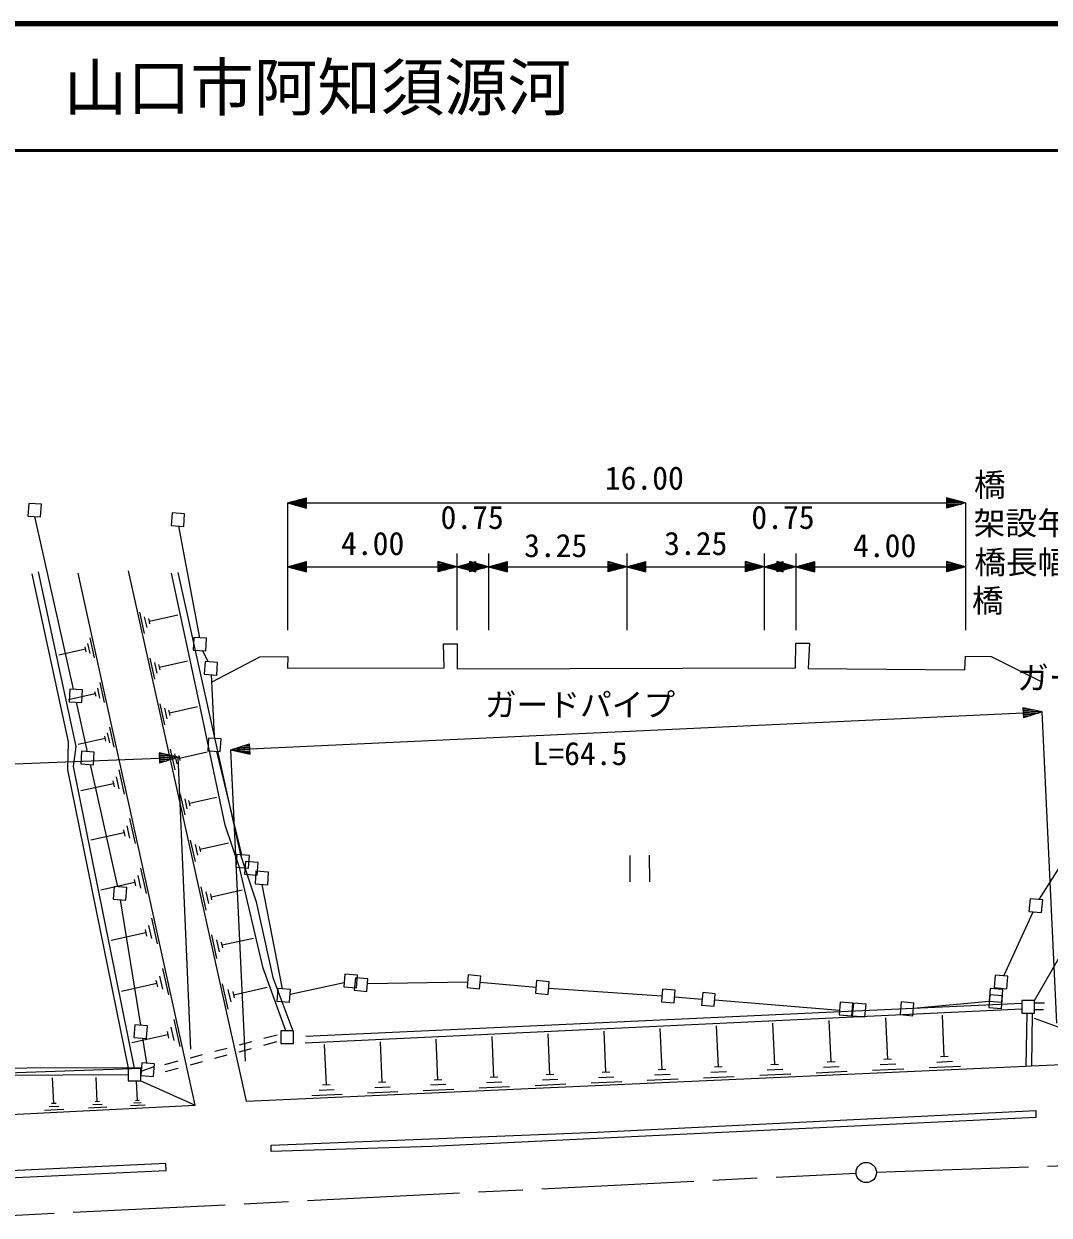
# Model space of a CAD drawing. Units: millimetres, scale not verified. Extents: x 40000 to 680000, y 20000 to 380000.
# Drawn here: x 401880 to 482736, y 286018 to 380000 of the extents above; entities that cross this region are included whole.
import ezdxf
from ezdxf.enums import TextEntityAlignment as Align

# ---------------------------------------------------------------- set-up
doc = ezdxf.new("R2010")
doc.units = ezdxf.units.MM
doc.header["$LTSCALE"] = 1000
doc.linetypes.add('CHAIN', pattern=[18.5, 12, -1.5, 3.5, -1.5])
for name, color, linetype, lineweight in [('M-BGD', 7, 'Continuous', 25), ('M-BMK', 2, 'CHAIN', 13), ('M-BMK-ROW', 30, 'Continuous', 25), ('M-BMK-SRVR', 3, 'Continuous', 25), ('M-STR-HTXT', 7, 'Continuous', 13), ('M-STR-STRD', 7, 'Continuous', 25), ('M-TTL', 2, 'Continuous', 140), ('M-TTL-LINE', 7, 'Continuous', 50)]:
    doc.layers.add(name, color=color, linetype=linetype, lineweight=lineweight)
doc.layers.add('M-TTL-TXT', color=7, linetype='Continuous')
doc.styles.add('ＭＳ ゴシック', font='')
doc.styles.get('ＭＳ ゴシック').set_extended_font_data('MS Gothic')

msp = doc.modelspace()

# ---------------------------------------------------------------- linework, layer by layer
at = {"layer": 'M-BGD'}
for p, q in [((410099, 336853), (419414, 295003)), ((411407, 331900), (411032, 333585)), ((411594, 332384), (411406, 333226)), ((411828, 332657), (411734, 333078)), ((411781, 332868), (414027, 333368)), ((406694, 330861), (406780, 330469)), ((406912, 331114), (407084, 330331)), ((407087, 331563), (407431, 329997)), ((406737, 330665), (404648, 330206)), ((412209, 328294), (411839, 329958)), ((412394, 328772), (412209, 329604)), ((412625, 329042), (412532, 329458)), ((412579, 329250), (414798, 329744)), ((407860, 328048), (408206, 326472)), ((407508, 327144), (405408, 326683)), ((407465, 327341), (407551, 326948)), ((407684, 327596), (407857, 326808)), ((413007, 324709), (412641, 326352)), ((413372, 325653), (415563, 326140)), ((413190, 325181), (413007, 326002)), ((413418, 325447), (413326, 325858)), ((408635, 324523), (408983, 322939)), ((408281, 323615), (406169, 323151)), ((408238, 323813), (408325, 323417)), ((408458, 324069), (408632, 323277)), ((413801, 321144), (413439, 322767)), ((413981, 321610), (413800, 322421)), ((414161, 322076), (416325, 322558)), ((414206, 321873), (414116, 322279)), ((409160, 320605), (409372, 319642)), ((409375, 321157), (409799, 319231)), ((408945, 320053), (406377, 319488)), ((408892, 320294), (408998, 319812)), ((414589, 317600), (414233, 319202)), ((414767, 318060), (414589, 318861)), ((414990, 318320), (414901, 318720)), ((414945, 318520), (417081, 318995)), ((410005, 316734), (410221, 315751)), ((410224, 317298), (410656, 315332)), ((409785, 316171), (407164, 315594)), ((409731, 316416), (409839, 315925)), ((415406, 313931), (415032, 315610)), ((415592, 314413), (415405, 315252)), ((415825, 314685), (415732, 315105)), ((415779, 314895), (418016, 315393)), ((449661, 314393), (449677, 312311)), ((451195, 314408), (451211, 312311)), ((411082, 313399), (411523, 311393)), ((410634, 312249), (407959, 311660)), ((410578, 312499), (410689, 311998)), ((410858, 312824), (411078, 311821)), ((416262, 310086), (415856, 311907)), ((416464, 310609), (416261, 311520)), ((416717, 310904), (416615, 311359)), ((416666, 311132), (419095, 311672)), ((411948, 309460), (412398, 307413)), ((411491, 308286), (408762, 307686)), ((411435, 308542), (411547, 308030)), ((411719, 308873), (411944, 307850)), ((417110, 306274), (416699, 308121)), ((417315, 306804), (417110, 307728)), ((417572, 307103), (417469, 307565)), ((417520, 307334), (419983, 307882)), ((412823, 305480), (413282, 303393)), ((412299, 304544), (412414, 304023)), ((412590, 304882), (412820, 303838)), ((412357, 304283), (409574, 303671)), ((418000, 302274), (417559, 304255)), ((418220, 302843), (418000, 303833)), ((418495, 303164), (418385, 303659)), ((418440, 303411), (421081, 303999)), ((424109, 300143), (480585, 302751)), ((481585, 302961), (480585, 302961)), ((480585, 302961), (480585, 301961)), ((481585, 301961), (481585, 302961)), ((481585, 302756), (482379, 302769)), ((424076, 299600), (480585, 302300)), ((474468, 298512), (474320, 301801)), ((480585, 301961), (481585, 301961)), ((480978, 301961), (480886, 297777)), ((481399, 301961), (481341, 297798)), ((481585, 302235), (482299, 302246)), ((413470, 300850), (413704, 299785)), ((413707, 301460), (414176, 299331)), ((456652, 297698), (456505, 300949)), ((461095, 297901), (460948, 301162)), ((465546, 298104), (465398, 301374)), ((470004, 298308), (469856, 301587)), ((483894, 300692), (481569, 301535)), ((413232, 300240), (410393, 299615)), ((413173, 300506), (413290, 299974)), ((420814, 299975), (421857, 300251)), ((423147, 300559), (422147, 300559)), ((422147, 300559), (422147, 299559)), ((423147, 299559), (423147, 300559)), ((434540, 296688), (434395, 299893)), ((438948, 296890), (438803, 300104)), ((443364, 297091), (443218, 300315)), ((447786, 297293), (447640, 300526)), ((452216, 297495), (452069, 300738)), ((416948, 298949), (417914, 299205)), ((418873, 298916), (419839, 299176)), ((418881, 299462), (419847, 299718)), ((420804, 299437), (421822, 299711)), ((422147, 299559), (423147, 299559)), ((425744, 296287), (425600, 299473)), ((430138, 296487), (429994, 299683)), ((413004, 297903), (414048, 298180)), ((415011, 297874), (415977, 298135)), ((415014, 298436), (415981, 298693)), ((416942, 298395), (417908, 298656)), ((465853, 298118), (465239, 298090)), ((470637, 297925), (469407, 297870)), ((470311, 298322), (469696, 298294)), ((475103, 298128), (473870, 298073)), ((474777, 298525), (474160, 298498)), ((410102, 297094), (372211, 296851)), ((411102, 297604), (410102, 297604)), ((410102, 297604), (410102, 296604)), ((411102, 296604), (411102, 297604)), ((411133, 297390), (412160, 297741)), ((413028, 297339), (414046, 297614)), ((419414, 295003), (480886, 297777)), ((443666, 297105), (443061, 297078)), ((448089, 297307), (447483, 297280)), ((452842, 297118), (451626, 297063)), ((452519, 297509), (451912, 297482)), ((457280, 297319), (456061, 297264)), ((456957, 297712), (456347, 297684)), ((462355, 297141), (459909, 297031)), ((461725, 297521), (460502, 297466)), ((461401, 297915), (460790, 297887)), ((466809, 297342), (464357, 297231)), ((466178, 297723), (464951, 297668)), ((471270, 297543), (468811, 297432)), ((475739, 297745), (473272, 297634)), ((480886, 297777), (481341, 297798)), ((481341, 297798), (483754, 297906)), ((404250, 294830), (404145, 296856)), ((407675, 294976), (407577, 296878)), ((410102, 296604), (411102, 296604)), ((410839, 295052), (410759, 296602)), ((426043, 296300), (425445, 296273)), ((430756, 296115), (429557, 296061)), ((430438, 296501), (429839, 296474)), ((435159, 296315), (433957, 296261)), ((434840, 296702), (434239, 296675)), ((440190, 296141), (437779, 296032)), ((439569, 296515), (438364, 296461)), ((439250, 296903), (438647, 296876)), ((444609, 296340), (442191, 296231)), ((443986, 296716), (442777, 296661)), ((449035, 296540), (446610, 296430)), ((448410, 296916), (447198, 296862)), ((453468, 296740), (451036, 296630)), ((457908, 296940), (455469, 296830)), ((426975, 295544), (424585, 295436)), ((426359, 295915), (425164, 295862)), ((431373, 295743), (428976, 295634)), ((435778, 295941), (433374, 295833)), ((373885, 292590), (415399, 294699)), ((405036, 294363), (403516, 294284)), ((404643, 294596), (403883, 294557)), ((404440, 294840), (404060, 294820)), ((408413, 294537), (406986, 294464)), ((408044, 294757), (407331, 294720)), ((407853, 294985), (407497, 294967)), ((411441, 294694), (410278, 294634)), ((411140, 294873), (410559, 294843)), ((410985, 295059), (410694, 295044))]:
    msp.add_line(p, q, dxfattribs=at)
for points in [[(402520, 336624), (405380, 323349), (405327, 321156), (410110, 297604)], [(410596, 297605), (405786, 321405), (405997, 323002), (403025, 336780)], [(411102, 296604), (415399, 294699), (406170, 336661)], [(422540, 300559), (420745, 305508), (418885, 313443), (417755, 316787), (415752, 326239), (413530, 336668)], [(414031, 336721), (418975, 314439), (420206, 310741), (421520, 304771), (423080, 300559)], [(416674, 328076), (420486, 330056), (422706, 330082), (422682, 329175), (435021, 329200), (434986, 331102), (436042, 331102), (436042, 329112), (462730, 329187), (462765, 331142), (463840, 331142), (463734, 329134), (476091, 329041), (476144, 330116), (478170, 330080), (482214, 328078)], [(481585, 302961), (486443, 311382), (489813, 316578)], [(349092, 296801), (386110, 297584), (410098, 297663)]]:
    msp.add_lwpolyline(points, dxfattribs=at)
at = {"layer": 'M-BMK'}
msp.add_line((368822, 284387), (467514, 289342), dxfattribs=at)
msp.add_lwpolyline([(469112, 289410), (529558, 291517), (568424, 291748)], dxfattribs=at)
at = {"layer": 'M-BMK-ROW'}
for p, q in [((402262, 342168), (402192, 341170)), ((403260, 342098), (402262, 342168)), ((403190, 341101), (403260, 342098)), ((402192, 341170), (403190, 341101)), ((413564, 341411), (413494, 340414)), ((414561, 341342), (413564, 341411)), ((414491, 340344), (414561, 341342)), ((405799, 327503), (402753, 341131)), ((413494, 340414), (414491, 340344)), ((414078, 340373), (415731, 331569)), ((415298, 331599), (415228, 330602)), ((416295, 331530), (415298, 331599)), ((416226, 330532), (416295, 331530)), ((415228, 330602), (416226, 330532)), ((415972, 330550), (416414, 329680)), ((416167, 329697), (416097, 328700)), ((417164, 329628), (416167, 329697)), ((417095, 328630), (417164, 329628)), ((416097, 328700), (417095, 328630)), ((416643, 328662), (416899, 323793)), ((405520, 327523), (405451, 326525)), ((406518, 327453), (405520, 327523)), ((406448, 326456), (406518, 327453)), ((405451, 326525), (406448, 326456)), ((406899, 322580), (406027, 326485)), ((416447, 323653), (416377, 322655)), ((417444, 323583), (416447, 323653)), ((417374, 322585), (417444, 323583)), ((406437, 322612), (406367, 321615)), ((407434, 322543), (406437, 322612)), ((407365, 321545), (407434, 322543)), ((416377, 322655), (417374, 322585)), ((417072, 322606), (419052, 314434)), ((406367, 321615), (407365, 321545)), ((409282, 311920), (407127, 321562)), ((418671, 314461), (418602, 313463)), ((419669, 314391), (418671, 314461)), ((419352, 313909), (419283, 312911)), ((420350, 313839), (419352, 313909)), ((419599, 313393), (419669, 314391)), ((481943, 310918), (484432, 314807)), ((418602, 313463), (419599, 313393)), ((420186, 313149), (420116, 312151)), ((421184, 313079), (420186, 313149)), ((420280, 312841), (420350, 313839)), ((421114, 312081), (421184, 313079)), ((419283, 312911), (420280, 312841)), ((420116, 312151), (421114, 312081)), ((420651, 312114), (422242, 303875)), ((409004, 311939), (408935, 310942)), ((410002, 311870), (409004, 311939)), ((409932, 310872), (410002, 311870)), ((408935, 310942), (409932, 310872)), ((411093, 301001), (409510, 310901)), ((481231, 310981), (481144, 309984)), ((482227, 310893), (481231, 310981)), ((482140, 309897), (482227, 310893)), ((479165, 304904), (481487, 309954)), ((481144, 309984), (482140, 309897)), ((427196, 305025), (427109, 304029)), ((428192, 304938), (427196, 305025)), ((428024, 304753), (427937, 303757)), ((429020, 304666), (428024, 304753)), ((428105, 303942), (428192, 304938)), ((428933, 303669), (429020, 304666)), ((436917, 304966), (436830, 303970)), ((437913, 304879), (436917, 304966)), ((437826, 303882), (437913, 304879)), ((442316, 304522), (442229, 303526)), ((443312, 304435), (442316, 304522)), ((478491, 304963), (478404, 303967)), ((479487, 304876), (478491, 304963)), ((479400, 303879), (479487, 304876)), ((421904, 303899), (421835, 302901)), ((422902, 303829), (421904, 303899)), ((422832, 302832), (422902, 303829)), ((422875, 303443), (427140, 304384)), ((427109, 304029), (428105, 303942)), ((427937, 303757), (428933, 303669)), ((428989, 304305), (436870, 304431)), ((436830, 303970), (437826, 303882)), ((437871, 304396), (442271, 304006)), ((443225, 303439), (443312, 304435)), ((443269, 303936), (452200, 303324)), ((452246, 303851), (452159, 302855)), ((453242, 303764), (452246, 303851)), ((453155, 302768), (453242, 303764)), ((455413, 303576), (455326, 302580)), ((456409, 303489), (455413, 303576)), ((478091, 303898), (478004, 302901)), ((479087, 303811), (478091, 303898)), ((478404, 303967), (479400, 303879)), ((479000, 302814), (479087, 303811)), ((421835, 302901), (422832, 302832)), ((442229, 303526), (443225, 303439)), ((452159, 302855), (453155, 302768)), ((453197, 303249), (455368, 303066)), ((456322, 302493), (456409, 303489)), ((456366, 302998), (466205, 302197)), ((466260, 302821), (466173, 301825)), ((467256, 302734), (466260, 302821)), ((467169, 301738), (467256, 302734)), ((467302, 302749), (467214, 301753)), ((468298, 302662), (467302, 302749)), ((468211, 301666), (468298, 302662)), ((471071, 302835), (470984, 301839)), ((472067, 302748), (471071, 302835)), ((471980, 301752), (472067, 302748)), ((472033, 302356), (478014, 302901)), ((478059, 303409), (477972, 302413)), ((478004, 302901), (479000, 302814)), ((479055, 303322), (478059, 303409)), ((478968, 302325), (479055, 303322)), ((455326, 302580), (456322, 302493)), ((466173, 301825), (467169, 301738)), ((467214, 301753), (468211, 301666)), ((470984, 301839), (471980, 301752)), ((477972, 302413), (478968, 302325)), ((410627, 301033), (410557, 300036)), ((411624, 300963), (410627, 301033)), ((411555, 299966), (411624, 300963)), ((410557, 300036), (411555, 299966)), ((411573, 297999), (411255, 299987)), ((411178, 298027), (411108, 297029)), ((412175, 297957), (411178, 298027)), ((412105, 296959), (412175, 297957)), ((392217, 296979), (411149, 297611)), ((411108, 297029), (412105, 296959))]:
    msp.add_line(p, q, dxfattribs=at)
at = {"layer": 'M-BMK-SRVR'}
msp.add_circle((468313, 289382), 800, dxfattribs=at)
at = {"layer": 'M-STR-HTXT'}
for p, q in [((422682, 342200), (424182, 342602)), ((422682, 342200), (422682, 332160)), ((422682, 342200), (424182, 341798)), ((422682, 342200), (424182, 342200)), ((424182, 342280), (422982, 342280)), ((424182, 342120), (422982, 342120)), ((423282, 342361), (424182, 342361)), ((424182, 342441), (423582, 342441)), ((423882, 342522), (424182, 342522)), ((424182, 341798), (424182, 342602)), ((424182, 342200), (474628, 342200)), ((476128, 342200), (474628, 342602)), ((474628, 342602), (474628, 341798)), ((474928, 342522), (474628, 342522)), ((474628, 342441), (475228, 342441)), ((475528, 342361), (474628, 342361)), ((474628, 342280), (475828, 342280)), ((476128, 342200), (474628, 341798)), ((476128, 342200), (474628, 342200)), ((474628, 342120), (475828, 342120)), ((476128, 342200), (476128, 332160)), ((423282, 342039), (424182, 342039)), ((424182, 341959), (423582, 341959)), ((423882, 341878), (424182, 341878)), ((475528, 342039), (474628, 342039)), ((474628, 341959), (475228, 341959)), ((474928, 341878), (474628, 341878)), ((422682, 337171), (424182, 337573)), ((424182, 337412), (423582, 337412)), ((423882, 337493), (424182, 337493)), ((424182, 336769), (424182, 337573)), ((436026, 337171), (434526, 337573)), ((434526, 337573), (434526, 336769)), ((434826, 337493), (434526, 337493)), ((434526, 337412), (435126, 337412)), ((436026, 338219), (436026, 332160)), ((436026, 337171), (437526, 337573)), ((437526, 337412), (436926, 337412)), ((438532, 337171), (437032, 337573)), ((437032, 337573), (437032, 336769)), ((437332, 337493), (437032, 337493)), ((437032, 337412), (437632, 337412)), ((437226, 337493), (437526, 337493)), ((437526, 336769), (437526, 337573)), ((438532, 338219), (438532, 332160)), ((438532, 337171), (440032, 337573)), ((440032, 337412), (439432, 337412)), ((439732, 337493), (440032, 337493)), ((440032, 336769), (440032, 337573)), ((449424, 337171), (447924, 337573)), ((447924, 337573), (447924, 336769)), ((448224, 337493), (447924, 337493)), ((447924, 337412), (448524, 337412)), ((449424, 338219), (449424, 332160)), ((449424, 337171), (450924, 337573)), ((450924, 337412), (450324, 337412)), ((450624, 337493), (450924, 337493)), ((450924, 336769), (450924, 337573)), ((460258, 337171), (458758, 337573)), ((458758, 337573), (458758, 336769)), ((459058, 337493), (458758, 337493)), ((458758, 337412), (459358, 337412)), ((460258, 338219), (460258, 332160)), ((460258, 337171), (461758, 337573)), ((461758, 337412), (461158, 337412)), ((462754, 337171), (461254, 337573)), ((461254, 337573), (461254, 336769)), ((461554, 337493), (461254, 337493)), ((461254, 337412), (461854, 337412)), ((461458, 337493), (461758, 337493)), ((461758, 336769), (461758, 337573)), ((462754, 338219), (462754, 332160)), ((462754, 337171), (464254, 337573)), ((464254, 337412), (463654, 337412)), ((463954, 337493), (464254, 337493)), ((464254, 336769), (464254, 337573)), ((476128, 337171), (474628, 337573)), ((474628, 337573), (474628, 336769)), ((474928, 337493), (474628, 337493)), ((474628, 337412), (475228, 337412)), ((422682, 337171), (424182, 336769)), ((422682, 337171), (424182, 337171)), ((424182, 337252), (422982, 337252)), ((424182, 337091), (422982, 337091)), ((423282, 337332), (424182, 337332)), ((423282, 337010), (424182, 337010)), ((424182, 336930), (423582, 336930)), ((423882, 336850), (424182, 336850)), ((424182, 337171), (434526, 337171)), ((435426, 337332), (434526, 337332)), ((434526, 337252), (435726, 337252)), ((436026, 337171), (434526, 336769)), ((436026, 337171), (434526, 337171)), ((434526, 337091), (435726, 337091)), ((435426, 337010), (434526, 337010)), ((434526, 336930), (435126, 336930)), ((434826, 336850), (434526, 336850)), ((436026, 337171), (437526, 336769)), ((436026, 337171), (437526, 337171)), ((437526, 337252), (436326, 337252)), ((437526, 337091), (436326, 337091)), ((436626, 337332), (437526, 337332)), ((436626, 337010), (437526, 337010)), ((437526, 336930), (436926, 336930)), ((437932, 337332), (437032, 337332)), ((437032, 337252), (438232, 337252)), ((438532, 337171), (437032, 336769)), ((438532, 337171), (437032, 337171)), ((437032, 337091), (438232, 337091)), ((437932, 337010), (437032, 337010)), ((437032, 336930), (437632, 336930)), ((437332, 336850), (437032, 336850)), ((437226, 336850), (437526, 336850)), ((438532, 337171), (440032, 336769)), ((438532, 337171), (440032, 337171)), ((440032, 337252), (438832, 337252)), ((440032, 337091), (438832, 337091)), ((439132, 337332), (440032, 337332)), ((439132, 337010), (440032, 337010)), ((440032, 336930), (439432, 336930)), ((439732, 336850), (440032, 336850)), ((440032, 337171), (447924, 337171)), ((448824, 337332), (447924, 337332)), ((447924, 337252), (449124, 337252)), ((449424, 337171), (447924, 336769)), ((449424, 337171), (447924, 337171)), ((447924, 337091), (449124, 337091)), ((448824, 337010), (447924, 337010)), ((447924, 336930), (448524, 336930)), ((448224, 336850), (447924, 336850)), ((449424, 337171), (450924, 336769)), ((449424, 337171), (450924, 337171)), ((450924, 337252), (449724, 337252)), ((450924, 337091), (449724, 337091)), ((450024, 337332), (450924, 337332)), ((450024, 337010), (450924, 337010)), ((450924, 336930), (450324, 336930)), ((450624, 336850), (450924, 336850)), ((450924, 337171), (458758, 337171)), ((459658, 337332), (458758, 337332)), ((458758, 337252), (459958, 337252)), ((460258, 337171), (458758, 336769)), ((460258, 337171), (458758, 337171)), ((458758, 337091), (459958, 337091)), ((459658, 337010), (458758, 337010)), ((458758, 336930), (459358, 336930)), ((459058, 336850), (458758, 336850)), ((460258, 337171), (461758, 336769)), ((460258, 337171), (461758, 337171)), ((461758, 337252), (460558, 337252)), ((461758, 337091), (460558, 337091)), ((460858, 337332), (461758, 337332)), ((460858, 337010), (461758, 337010)), ((461758, 336930), (461158, 336930)), ((462154, 337332), (461254, 337332)), ((461254, 337252), (462454, 337252)), ((462754, 337171), (461254, 336769)), ((462754, 337171), (461254, 337171)), ((461254, 337091), (462454, 337091)), ((462154, 337010), (461254, 337010)), ((461254, 336930), (461854, 336930)), ((461554, 336850), (461254, 336850)), ((461458, 336850), (461758, 336850)), ((462754, 337171), (464254, 336769)), ((462754, 337171), (464254, 337171)), ((464254, 337252), (463054, 337252)), ((464254, 337091), (463054, 337091)), ((463354, 337332), (464254, 337332)), ((463354, 337010), (464254, 337010)), ((464254, 336930), (463654, 336930)), ((463954, 336850), (464254, 336850)), ((464254, 337171), (474628, 337171)), ((475528, 337332), (474628, 337332)), ((474628, 337252), (475828, 337252)), ((476128, 337171), (474628, 336769)), ((476128, 337171), (474628, 337171)), ((474628, 337091), (475828, 337091)), ((475528, 337010), (474628, 337010)), ((474628, 336930), (475228, 336930)), ((474928, 336850), (474628, 336850)), ((419705, 322795), (480685, 325642)), ((482183, 325712), (480666, 326044)), ((480666, 326044), (480704, 325241)), ((480969, 325977), (480670, 325963)), ((480674, 325883), (481273, 325911)), ((481576, 325845), (480677, 325803)), ((480681, 325723), (481880, 325779)), ((482183, 325712), (480685, 325642)), ((480689, 325562), (481887, 325618)), ((481591, 325524), (480692, 325482)), ((480696, 325401), (481295, 325429)), ((480999, 325335), (480700, 325321)), ((482183, 325712), (480704, 325241)), ((483329, 301166), (482183, 325712)), ((414057, 322137), (412542, 322480)), ((412542, 322480), (412574, 321677)), ((412845, 322412), (412545, 322400)), ((418206, 322725), (419686, 323197)), ((418206, 322725), (419705, 322795)), ((419352, 298179), (418206, 322725)), ((418206, 322725), (419723, 322394)), ((419701, 322875), (418502, 322819)), ((419708, 322715), (418510, 322659)), ((418798, 322914), (419697, 322956)), ((418813, 322592), (419712, 322634)), ((419693, 323036), (419094, 323008)), ((419716, 322554), (419117, 322526)), ((419390, 323102), (419690, 323116)), ((419420, 322460), (419720, 322474)), ((419723, 322394), (419686, 323197)), ((350988, 319664), (412558, 322078)), ((412548, 322319), (413148, 322343)), ((413451, 322274), (412552, 322239)), ((412555, 322159), (413754, 322206)), ((414057, 322137), (412558, 322078)), ((412561, 321998), (413760, 322045)), ((413463, 321953), (412564, 321918)), ((412567, 321838), (413167, 321861)), ((412870, 321769), (412570, 321757)), ((414057, 322137), (412574, 321677)), ((415060, 299116), (414057, 322137))]:
    msp.add_line(p, q, dxfattribs=at)
at = {"layer": 'M-STR-STRD'}
for points in [[(421392, 291550), (447081, 292576), (481673, 294280), (481673, 293716), (450353, 292225), (434048, 291441), (421385, 291039)], [(413075, 290099), (383553, 288710), (350622, 287244), (350625, 286739), (383682, 288167), (413093, 289552)]]:
    msp.add_lwpolyline(points, close=True, dxfattribs=at)
at = {"layer": 'M-TTL'}
msp.add_line((680000, 380000), (40000, 380000), dxfattribs=at)
at = {"layer": 'M-TTL-LINE'}
msp.add_line((40000, 370000), (680000, 370000), dxfattribs=at)

# ---------------------------------------------------------------- texts
at = {"layer": 'M-STR-HTXT', "style": 'ＭＳ ゴシック'}
for s, p in [('16.00', (450811, 342704)), ('橋\u3000\u3000名', (481807, 342173)), ('0.75', (437234, 339600)), ('0.75', (461745, 339606)), ('架設年月', (481780, 339143)), ('4.00', (429390, 337543)), ('3.25', (443820, 337380)), ('3.25', (454867, 337546)), ('4.00', (469767, 337377)), ('橋長幅員', (481834, 336060)), ('橋\u3000\u3000種', (481645, 333030)), ('ガードパイプ', (487709, 326942)), ('ガードパイプ', (445739, 324817)), ('L=64.5', (445736, 320969))]:
    msp.add_text(s, height=1833, dxfattribs=at).set_placement(p, align=Align.BOTTOM_CENTER)
at = {"layer": 'M-TTL-TXT', "style": 'ＭＳ ゴシック'}
msp.add_text('山口市阿知須源河', height=3666, dxfattribs=at).set_placement((405024, 375000), align=Align.MIDDLE_LEFT)

doc.saveas('drawing.dxf')
